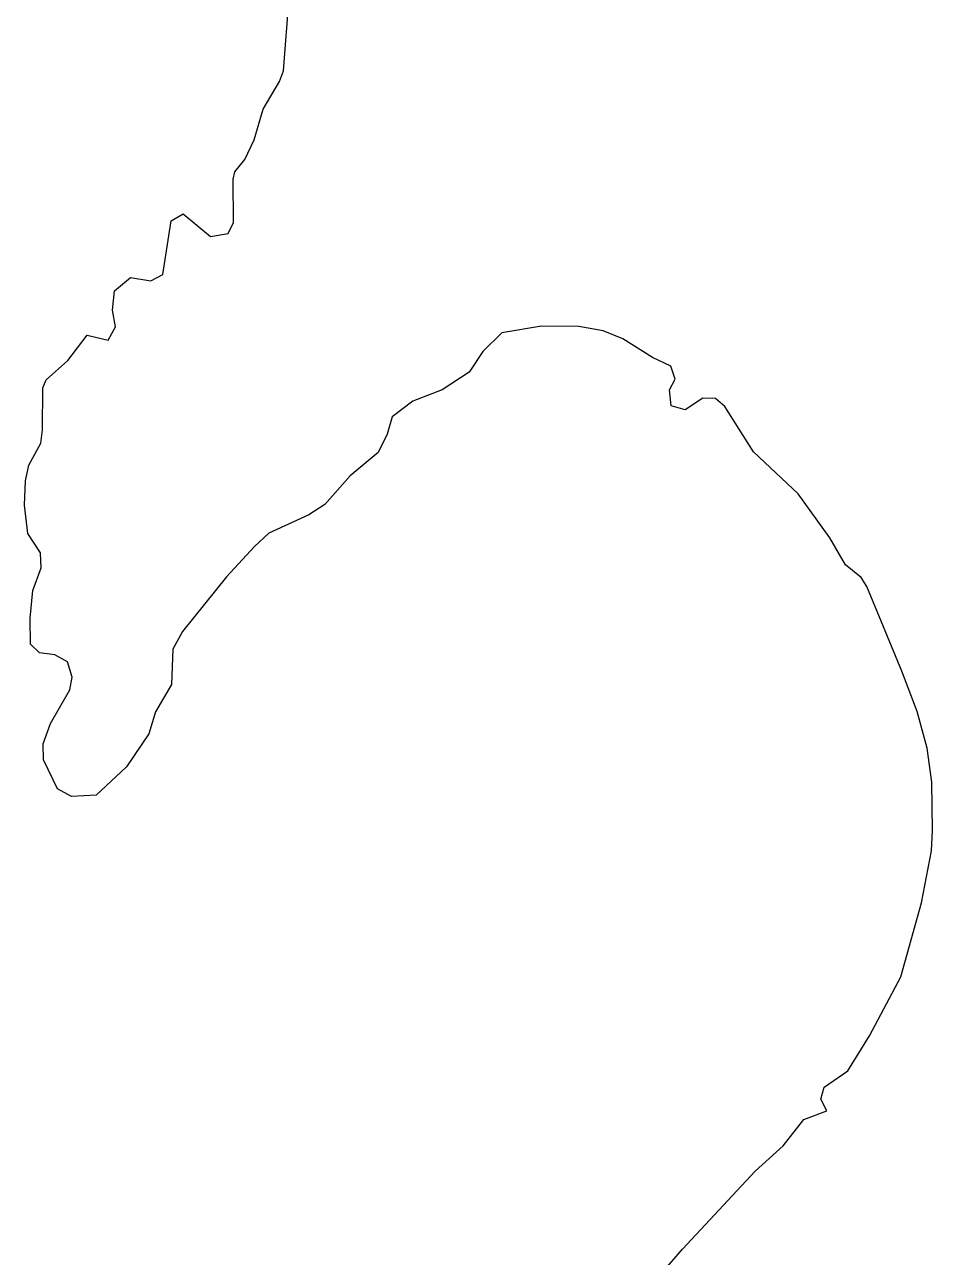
# Model space of a CAD drawing. Header units: metres. Extents: x 267365 to 277461, y 2088854 to 2108025.
# Drawn here: x 267365 to 270895, y 2093658 to 2098449 of the extents above; entities that cross this region are included whole.
import ezdxf

# ---------------------------------------------------------------- set-up
doc = ezdxf.new("R2010")
doc.units = ezdxf.units.M
doc.layers.add('village', color=3, linetype='Continuous')

msp = doc.modelspace()

# ---------------------------------------------------------------- linework, layer by layer
at = {"layer": 'village', "color": 3}
for p, q in [((268371.6, 2098269.1), (268398.1, 2098607.9)), ((268356.2, 2098228.6), (268371.6, 2098269.1)), ((268292.1, 2098120.5), (268356.2, 2098228.6)), ((268257.2, 2098001.4), (268292.1, 2098120.5)), ((268221.9, 2097924.8), (268257.2, 2098001.4)), ((268181.9, 2097877.4), (268221.9, 2097924.8)), ((268175.4, 2097848.2), (268181.9, 2097877.4)), ((268176.8, 2097680.1), (268175.4, 2097848.2)), ((267934.6, 2097687), (267981.4, 2097714.3)), ((267981.4, 2097714.3), (268087.6, 2097625.5)), ((267902.6, 2097478.3), (267934.6, 2097687)), ((268157, 2097637.3), (268176.8, 2097680.1)), ((268087.6, 2097625.5), (268157, 2097637.3)), ((267855.7, 2097453.2), (267902.6, 2097478.3)), ((267714.8, 2097414), (267777.2, 2097466)), ((267777.2, 2097466), (267855.7, 2097453.2)), ((267706.4, 2097339.9), (267714.8, 2097414)), ((267718.2, 2097275), (267706.4, 2097339.9)), ((269375.1, 2097277.1), (269220.6, 2097251.2)), ((269520.8, 2097276), (269375.1, 2097277.1)), ((267533.1, 2097143.5), (267608.6, 2097242.7)), ((267608.6, 2097242.7), (267689.4, 2097223.2)), ((267689.4, 2097223.2), (267718.2, 2097275)), ((269220.6, 2097251.2), (269147.2, 2097178.9)), ((269615.1, 2097258.9), (269520.8, 2097276)), ((269691.6, 2097228.1), (269615.1, 2097258.9)), ((269806.5, 2097155), (269691.6, 2097228.1)), ((267448.5, 2097068.8), (267533.1, 2097143.5)), ((269147.2, 2097178.9), (269094, 2097097.7)), ((269878.5, 2097122), (269806.5, 2097155)), ((269094, 2097097.7), (268989.2, 2097029.6)), ((269894.6, 2097070.6), (269878.5, 2097122)), ((267434.4, 2096873.6), (267435.3, 2097037.3)), ((267435.3, 2097037.3), (267448.5, 2097068.8)), ((269872.5, 2097030), (269894.6, 2097070.6)), ((268989.2, 2097029.6), (268875.2, 2096986.1)), ((269879.8, 2096967.3), (269872.5, 2097030)), ((270002.8, 2096997.4), (269933.7, 2096952)), ((270052.2, 2096995.6), (270002.8, 2096997.4)), ((270088.3, 2096964.5), (270052.2, 2096995.6)), ((268875.2, 2096986.1), (268794.9, 2096924.9)), ((269933.7, 2096952), (269879.8, 2096967.3)), ((270199.6, 2096788.2), (270088.3, 2096964.5)), ((268794.9, 2096924.9), (268775.3, 2096857.5)), ((267428.1, 2096821.9), (267434.4, 2096873.6)), ((268775.3, 2096857.5), (268740, 2096785.5)), ((267381.7, 2096736.3), (267428.1, 2096821.9)), ((268740, 2096785.5), (268630.9, 2096694.9)), ((270373.5, 2096625.9), (270199.6, 2096788.2)), ((267368.7, 2096675.7), (267381.7, 2096736.3)), ((267365, 2096581.5), (267368.7, 2096675.7)), ((268630.9, 2096694.9), (268533.1, 2096584.2)), ((270496, 2096454.3), (270373.5, 2096625.9)), ((267377.1, 2096471.8), (267365, 2096581.5)), ((268533.1, 2096584.2), (268470.7, 2096543.3)), ((268470.7, 2096543.3), (268314.3, 2096472.6)), ((267427, 2096395.9), (267377.1, 2096471.8)), ((268314.3, 2096472.6), (268258.6, 2096420.6)), ((268258.6, 2096420.6), (268149.7, 2096303.1)), ((270557.4, 2096349.4), (270496, 2096454.3)), ((267429.7, 2096337.7), (267427, 2096395.9)), ((267396.8, 2096249.9), (267429.7, 2096337.7)), ((270618.3, 2096300.6), (270557.4, 2096349.4)), ((268149.7, 2096303.1), (267978.8, 2096090.9)), ((270641, 2096264.9), (270618.3, 2096300.6)), ((267386.5, 2096142.2), (267396.8, 2096249.9)), ((270775.9, 2095936.4), (270641, 2096264.9)), ((267387.3, 2096041.3), (267386.5, 2096142.2)), ((267978.8, 2096090.9), (267941.2, 2096021.1)), ((267423.4, 2096008), (267387.3, 2096041.3)), ((267481.8, 2095999.5), (267423.4, 2096008)), ((267531.3, 2095972.9), (267481.8, 2095999.5)), ((267941.2, 2096021.1), (267935.6, 2095884.3)), ((267549.7, 2095912.6), (267531.3, 2095972.9)), ((270835.5, 2095779.9), (270775.9, 2095936.4)), ((267541.2, 2095863.2), (267549.7, 2095912.6)), ((267466, 2095732.5), (267541.2, 2095863.2)), ((267935.6, 2095884.3), (267873.7, 2095778.4)), ((267873.7, 2095778.4), (267847.5, 2095693)), ((270874.7, 2095636.7), (270835.5, 2095779.9)), ((267437.4, 2095653.8), (267466, 2095732.5)), ((267437.9, 2095591), (267437.4, 2095653.8)), ((267847.5, 2095693), (267761, 2095564.5)), ((270893.7, 2095504.5), (270874.7, 2095636.7)), ((267492.7, 2095479.3), (267437.9, 2095591)), ((267761, 2095564.5), (267643.1, 2095453.6)), ((270895.2, 2095316.2), (270893.7, 2095504.5)), ((267546.7, 2095448.4), (267492.7, 2095479.3)), ((267643.1, 2095453.6), (267546.7, 2095448.4)), ((270891.4, 2095237.7), (270895.2, 2095316.2)), ((270852.6, 2095035.6), (270891.4, 2095237.7)), ((270772, 2094748), (270852.6, 2095035.6)), ((270650.5, 2094518.2), (270772, 2094748)), ((270566.4, 2094383), (270650.5, 2094518.2)), ((270475, 2094319.5), (270566.4, 2094383)), ((270461.9, 2094272.3), (270475, 2094319.5)), ((270484.7, 2094227.6), (270461.9, 2094272.3)), ((270395.3, 2094193.3), (270484.7, 2094227.6)), ((270315.4, 2094091.7), (270395.3, 2094193.3)), ((270206.3, 2093992.2), (270315.4, 2094091.7)), ((269924, 2093689.4), (270206.3, 2093992.2)), ((269815.2, 2093563.1), (269924, 2093689.4))]:
    msp.add_line(p, q, dxfattribs=at)

doc.saveas('drawing.dxf')
